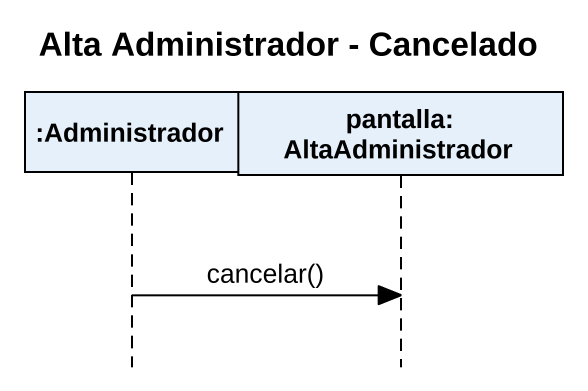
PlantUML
@startuml
title Alta Administrador - Cancelado
hide footbox
participant ":Administrador" as Administrador
participant "pantalla: AltaAdministrador" as pantalla_AltaAdministrador

Administrador -> pantalla_AltaAdministrador : cancelar()
@enduml
